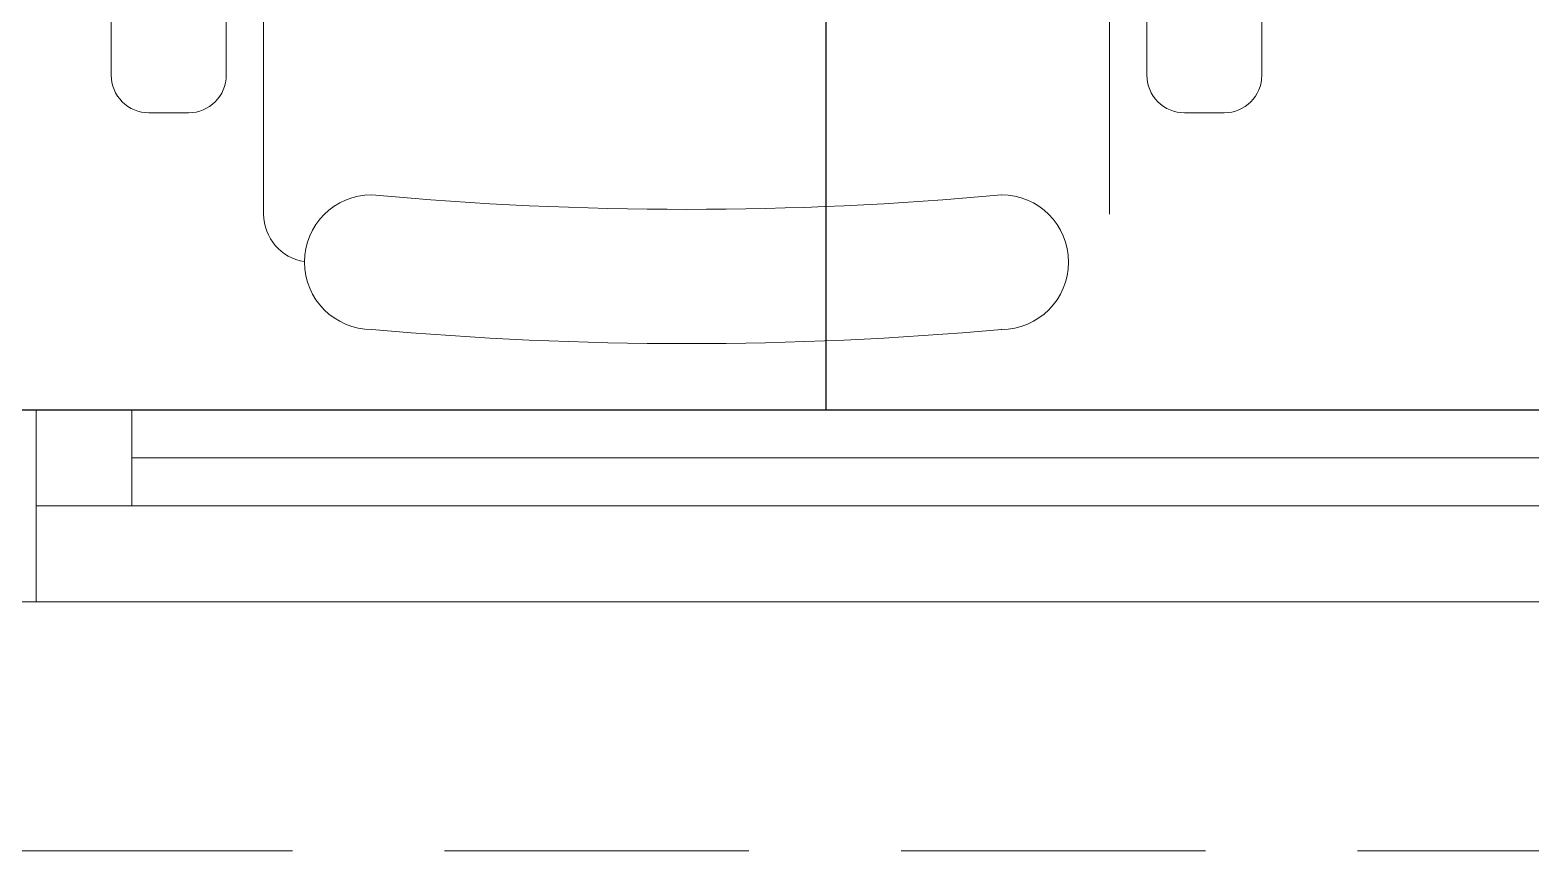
# Model space of a CAD drawing. Header units: inches. Extents: x -12418 to 57169, y -29325 to 19878.
# Drawn here: x 20585 to 21367, y -13697 to -13269 of the extents above; entities that cross this region are included whole.
import ezdxf

# ---------------------------------------------------------------- set-up
doc = ezdxf.new("R2010")
doc.units = ezdxf.units.IN
doc.header["$LTSCALE"] = 25
doc.header["$MEASUREMENT"] = 0
doc.linetypes.add('00-Ground Floor$0$HIDDEN', pattern=[9.525, 6.35, -3.175])
doc.layers.get('0').update_dxf_attribs({"color": 8})
for name, color, linetype, lineweight in [('00-Ground Floor$0$Aluminum', 251, 'Continuous', 5), ('00-Ground Floor$0$LOADING', 253, 'Continuous', 5), ('00-Ground Floor$0$Proj', 251, 'Continuous', 5)]:
    doc.layers.add(name, color=color, linetype=linetype, lineweight=lineweight)
doc.layers.add('00-Ground Floor$0$False Ceiling', color=251, linetype='Continuous')

# ---------------------------------------------------------------- blocks, each defined once
blk = doc.blocks.new('00-Ground Floor$0$GF21018-P')
at = {"color": 0}
for p, q in [((-0.2207, 0.47563), (-0.2207, 0.0675)), ((0.22049, 0.47563), (0.22049, 0.0675)), ((-0.30021, 0.32259), (-0.30021, 0.14)), ((-0.24021, 0.32259), (-0.24021, 0.14)), ((0.24001, 0.32259), (0.24001, 0.14)), ((0.30001, 0.32259), (0.30001, 0.14)), ((-0.2806, 0.12039), (-0.25983, 0.12039)), ((0.25963, 0.12039), (0.2804, 0.12039))]:
    blk.add_line(p, q, dxfattribs=at)
for centre, radius, start, end in [((-0.2806, 0.14), 0.01962, 180, 270), ((-0.25983, 0.14), 0.01962, 270, 360), ((0.25963, 0.14), 0.01962, 180, 270), ((0.2804, 0.14), 0.01962, 270, 0), ((-0.16429, 0.0425), 0.03511, 90, 270), ((0, 1.84674), 1.77674, 264.69456, 275.30527), ((0.16409, 0.0425), 0.03511, 270, 90), ((-0.1957, 0.0675), 0.025, 180, 261.47208), ((0, 1.83136), 1.83136, 264.85322, 275.14698)]:
    blk.add_arc(centre, radius, start, end, dxfattribs=at)
blk = doc.blocks.new('00-Ground Floor$0$A$Ce9e1c4c3')
at = {"layer": '00-Ground Floor$0$False Ceiling', "color": 254, "linetype": 'Continuous'}
blk.add_line((-79000, -13467.43), (-79000, -10057.43), dxfattribs=at)
at = {"layer": '00-Ground Floor$0$False Ceiling', "color": 254}
blk.add_line((-80172.28, -13467.43, 0), (-76150.49, -13467.43, 0), dxfattribs=at)
blk = doc.blocks.new('00-Ground Floor')
at = {"layer": '00-Ground Floor$0$Aluminum'}
for p, q in [((21762.93, -13467.43, 0), (20562.93, -13467.43, 0)), ((20587.93, -13567.43, 0), (20587.93, -13467.43, 0)), ((20637.93, -13517.43, 0), (20637.93, -13467.43, 0)), ((20637.93, -13492.43, 0), (21687.93, -13492.43, 0)), ((21737.93, -13517.43, 0), (20587.93, -13517.43, 0)), ((21762.93, -13567.43, 0), (20562.93, -13567.43, 0))]:
    blk.add_line(p, q, dxfattribs=at)
at = {"layer": '00-Ground Floor$0$Proj', "linetype": '00-Ground Floor$0$HIDDEN'}
blk.add_line((20562.93, -13697.43, 0), (21762.93, -13697.43, 0), dxfattribs=at)
at = {"layer": '00-Ground Floor$0$False Ceiling', "color": 254}
blk.add_blockref('00-Ground Floor$0$A$Ce9e1c4c3', (100000, 0), dxfattribs=at)
at = {"layer": '00-Ground Floor$0$LOADING', "extrusion": (-2.24021e-05, -7.77426e-06, 1), "xscale": 1000, "yscale": 1000, "zscale": 1000, "rotation": 359.9985892349692}
blk.add_blockref('00-Ground Floor$0$GF21018-P', (20927.33, -13432.81, -0.38), dxfattribs=at)

msp = doc.modelspace()

# ---------------------------------------------------------------- block references
msp.add_blockref('00-Ground Floor', (0, 0))

doc.saveas('drawing.dxf')
